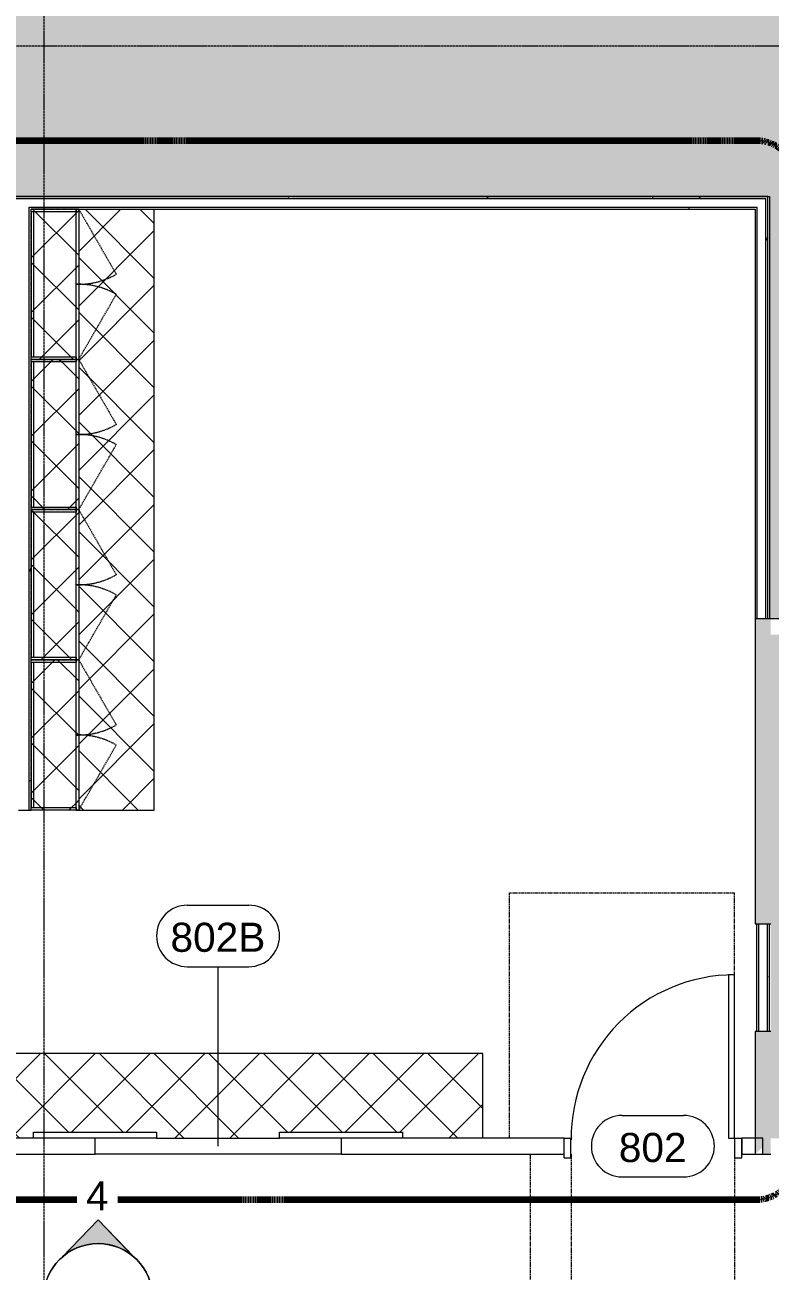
# Model space of a CAD drawing. Header units: inches. Extents: x -203 to 2905, y -968 to 768.
# Drawn here: x 949.1 to 1167.2, y 36.2 to 400.8 of the extents above; entities that cross this region are included whole.
import ezdxf

# ---------------------------------------------------------------- set-up
doc = ezdxf.new("R2010")
doc.units = ezdxf.units.IN
doc.header["$MEASUREMENT"] = 0
for name, pattern in [('Dash Dot 3_16_', [0.3125, 0.1875, -0.0625, 0, -0.0625]), ('Dash_2_', [0.25, 0.125, -0.125]), ('Grid Line 1_2_', [0.875, 0.5, -0.125, 0.125, -0.125]), ('Hidden', [0.28125, 0.1875, -0.09375])]:
    doc.linetypes.add(name, pattern=pattern)
for name, color, linetype, lineweight in [('A-ANNO-SYMB', 150, 'Continuous', 9), ('A-DETL-GENF', 92, 'Continuous', 9), ('A-DETL-THIN', 151, 'Continuous', 9), ('A-DOOR', 31, 'Continuous', 13), ('A-DOOR-FRAM', 31, 'Continuous', 20), ('A-DOOR-IDEN', 31, 'Continuous', 9), ('A-GENM', 13, 'Dash_2_', 9), ('A-WALL', 113, 'Continuous', 13), ('A-WALL-PATT', 111, 'Continuous', 13), ('G-ANNO-SYMB', 111, 'Continuous', 9), ('I-WALL', 2, 'Continuous', 13), ('Q-CASE', 31, 'Continuous', 13), ('Q-CASE-HDLN', 31, 'Dash_2_', 9), ('S-GRID', 1, 'Continuous', 9)]:
    doc.layers.add(name, color=color, linetype=linetype, lineweight=lineweight)
doc.styles.add('Swis721 Lt BT_1', font='swissl.ttf', dxfattribs={"height": 8.514638})
pattern_1 = [(0, (0, 0), (30.72, 7.68), [1.267, -21.773, 1.267, -21.773, -122.88]), (0, (0, 0), (30.72, 7.68), [-46.08, 1.267, -44.813, 1.267, -21.773, -53.76]), (0, (0, 0), (30.72, 7.68), [-115.2, 1.267, -14.093, 1.267, -37.133]), (120, (11.52, 3.84), (-22.011075, 22.7643), [1.267, -21.773, 1.267, -21.773, -122.88]), (120, (11.52, 3.84), (-22.011075, 22.7643), [-46.08, 1.267, -44.813, 1.267, -21.773, -53.76]), (120, (11.52, 3.84), (-22.011075, 22.7643), [-115.2, 1.267, -14.093, 1.267, -37.133]), (240, (15.36, 19.2), (-8.708925, -30.4443), [1.267, -21.773, 1.267, -21.773, -122.88]), (240, (15.36, 19.2), (-8.708925, -30.4443), [-46.08, 1.267, -44.813, 1.267, -21.773, -53.76]), (240, (15.36, 19.2), (-8.708925, -30.4443), [-115.2, 1.267, -14.093, 1.267, -37.133])]
pattern_2 = [(315, (-169.11, 948.621), (8.01223, 8.01223), []), (45, (-169.11, 948.621), (-8.01223, 8.01223), [])]
pattern_3 = [(315, (-300.969, 948.621), (8.01223, 8.01223), []), (45, (-300.969, 948.621), (-8.01223, 8.01223), [])]
pattern_4 = [(315, (-257.016, 948.621), (8.01223, 8.01223), []), (45, (-257.016, 948.621), (-8.01223, 8.01223), [])]
pattern_5 = [(315, (-213.063, 948.621), (8.01223, 8.01223), []), (45, (-213.063, 948.621), (-8.01223, 8.01223), [])]

# ---------------------------------------------------------------- blocks, each defined once
blk = doc.blocks.new('Single Flush - OTJ_SOLIDFLUSH_ALUM 4ft-5278512-LEVEL 8 CONSTRUCTION PLAN')
at = {"layer": 'A-DOOR', "lineweight": 20}
for p, q in [((22.16, 50.12), (22.16, 2.31)), ((23.91, 50.12), (22.16, 50.12)), ((23.91, 2.31), (23.91, 50.12)), ((22.16, 2.31), (23.91, 2.31))]:
    blk.add_line(p, q, dxfattribs=at)
at = {"layer": 'A-DOOR', "lineweight": 9}
blk.add_arc((23.91, 2.31), 47.81, 90, 180.5, dxfattribs=at)
at = {"layer": 'A-DOOR-FRAM'}
for p, q in [((-26, -3.44), (-26, 2.31)), ((-26, 2.31), (-24, 2.31)), ((-24, -3.44), (-24, 2.31)), ((24, -3.44), (24, 2.31)), ((24, 2.31), (26, 2.31)), ((26, -3.44), (26, 2.31)), ((-26, -3.44), (-24, -3.44)), ((24, -3.44), (26, -3.44))]:
    blk.add_line(p, q, dxfattribs=at)
at = {"layer": 'A-GENM'}
for p, q in [((-41.91, 74.13), (23.91, 74.13)), ((-41.91, 2.31), (-41.91, 74.13)), ((23.91, 2.31), (23.91, 74.13)), ((23.87, 2.31), (23.91, 2.31)), ((-35.91, -2.31), (-35.91, -62.13)), ((-23.91, -2.31), (-23.91, -62.13)), ((23.87, -2.31), (23.91, -2.31)), ((23.91, -2.31), (23.91, -62.13)), ((-23.91, -62.13), (-35.91, -62.13)), ((-23.91, -62.13), (23.91, -62.13))]:
    blk.add_line(p, q, dxfattribs=at)
blk = doc.blocks.new('CW Benchtop - 36_d x1_25_ x30_h-5263238-LEVEL 8 CONSTRUCTION PLAN')
at = {"layer": 'Q-CASE', "lineweight": 9}
h = blk.add_hatch(dxfattribs=at)
h.set_pattern_fill('FP_16', color=256, style=0, pattern_type=2)
h.set_pattern_definition([(315, (-171.105, 950.983), (8.01223, 8.01223), []), (45, (-171.105, 950.983), (-8.01223, 8.01223), [])])
h.paths.add_polyline_path([(0, -36), (175.8125, -36), (175.8125, -13.875), (0, -13.875)], flags=0)
for p, q in [((0, -13.875), (0, -36)), ((0, -13.875), (0, -36)), ((0, -36), (175.8125, -36)), ((0, -36), (175.8125, -36))]:
    blk.add_line(p, q, dxfattribs=at)
blk = doc.blocks.new('CW Cupbd Ohead - 23_5_h x 13 7_8_d - 2 Doors - 1 Shelf-5568661-LEVEL 8 CONSTRUCTION PLAN')
at = {"layer": 'Q-CASE', "lineweight": 9}
h = blk.add_hatch(dxfattribs=at)
h.set_pattern_fill('FP_17', color=256, style=0, pattern_type=2)
h.set_pattern_definition(pattern_2)
h.paths.add_polyline_path([(2, -15.45), (2.75, -15.45), (2.75, -2.36), (2, -2.36), (2, -3.11)], flags=0)
h = blk.add_hatch(dxfattribs=at)
h.set_pattern_fill('FP_17', color=256, style=0, pattern_type=2)
h.set_pattern_definition(pattern_2)
h.paths.add_polyline_path([(2.75, -3.11), (45.2, -3.11), (45.2, -2.36), (2.75, -2.36)], flags=0)
h = blk.add_hatch(dxfattribs=at)
h.set_pattern_fill('FP_17', color=256, style=0, pattern_type=2)
h.set_pattern_definition(pattern_2)
h.paths.add_polyline_path([(2.75, -3.11), (2.75, -15.45), (45.2, -15.45), (45.2, -3.11), (23.97, -3.11)], flags=0)
h = blk.add_hatch(dxfattribs=at)
h.set_pattern_fill('FP_17', color=256, style=0, pattern_type=2)
h.set_pattern_definition(pattern_2)
h.paths.add_polyline_path([(45.2, -15.45), (45.95, -15.45), (45.95, -2.36), (45.2, -2.36), (45.2, -3.11)], flags=0)
h = blk.add_hatch(dxfattribs=at)
h.set_pattern_fill('FP_17', color=256, style=0, pattern_type=2)
h.set_pattern_definition(pattern_2)
h.paths.add_polyline_path([(2, -16.24), (23.97, -16.24), (23.97, -15.45), (2, -15.45)], flags=0)
h = blk.add_hatch(dxfattribs=at)
h.set_pattern_fill('FP_17', color=256, style=0, pattern_type=2)
h.set_pattern_definition(pattern_2)
h.paths.add_polyline_path([(23.97, -16.24), (45.95, -16.24), (45.95, -15.45), (23.97, -15.45)], flags=0)
for p, q in [((2, -2.36), (2.75, -2.36)), ((2, -15.45), (2, -2.36)), ((2.75, -2.36), (2.75, -15.45)), ((45.2, -2.36), (2.75, -2.36)), ((2.75, -3.11), (45.2, -3.11)), ((45.2, -2.36), (45.95, -2.36)), ((45.2, -15.45), (45.2, -2.36)), ((45.95, -15.45), (45.95, -2.36)), ((2, -15.45), (23.97, -15.45)), ((2, -15.45), (2, -16.24)), ((2.75, -15.45), (2, -15.45)), ((23.97, -16.24), (2, -16.24)), ((23.97, -16.24), (23.97, -15.45)), ((23.97, -15.45), (45.95, -15.45)), ((23.97, -15.45), (23.97, -16.24)), ((45.95, -16.24), (23.97, -16.24)), ((45.95, -15.45), (45.2, -15.45)), ((45.95, -16.24), (45.95, -15.45))]:
    blk.add_line(p, q, dxfattribs=at)
at = {"layer": 'Q-CASE', "linetype": 'Hidden', "lineweight": 9}
for p, q in [((2, -16.24), (21.03, -27.23)), ((45.95, -16.24), (26.92, -27.23))]:
    blk.add_line(p, q, dxfattribs=at)
for centre, start, end in [((2, -16.24), 330, 0.5), ((45.95, -16.24), 179.5, 210)]:
    blk.add_arc(centre, 21.98, start, end, dxfattribs=at)
at = {"layer": 'Q-CASE-HDLN'}
for p, q in [((2, -16.24), (2, -2.36)), ((2, -2.36), (45.95, -2.36)), ((45.95, -2.36), (45.95, -16.24)), ((45.95, -16.24), (2, -16.24))]:
    blk.add_line(p, q, dxfattribs=at)
blk = doc.blocks.new('CW Benchtop - 35_75_d x1_5_ x36-5718560-LEVEL 8 CONSTRUCTION PLAN')
at = {"layer": 'Q-CASE', "lineweight": 9}
h = blk.add_hatch(dxfattribs=at)
h.set_pattern_fill('FP_18', color=256, style=0, pattern_type=2)
h.set_pattern_definition([(45, (-928.61, -99.855), (-8.01223, 8.01223), []), (135, (-928.61, -99.855), (-8.01223, -8.01223), [])])
h.paths.add_polyline_path([(59.03, -24.75), (95.03, -24.75), (95.03, -23), (131.03, -23), (131.03, -24.75), (154.5, -24.75), (154.5, 0), (0, 0), (0, -24.75), (23.03, -24.75), (23.03, -23), (59.03, -23), (59.03, -24.33)], flags=0)
for p, q in [((154.5, 0), (0, 0)), ((0, 0), (0, -24.75)), ((154.5, 0), (0, 0)), ((0, 0), (0, -24.75)), ((154.5, -24.75), (154.5, 0)), ((154.5, -24.75), (154.5, 0)), ((59.03, -24.75), (95.03, -24.75)), ((59.03, -24.75), (95.03, -24.75))]:
    blk.add_line(p, q, dxfattribs=at)
blk = doc.blocks.new('CW Cupbd Ohead - 23_5_h x 13 7_8_d - 2 Doors - 1 Shelf-V24-LEVEL 8 CONSTRUCTION PLAN')
at = {"layer": 'Q-CASE', "lineweight": 9}
h = blk.add_hatch(dxfattribs=at)
h.set_pattern_fill('FP_19', color=256, style=0, pattern_type=2)
h.set_pattern_definition(pattern_3)
h.paths.add_polyline_path([(2, -15.45), (2.75, -15.45), (2.75, -2.36), (2, -2.36), (2, -3.11)], flags=0)
h = blk.add_hatch(dxfattribs=at)
h.set_pattern_fill('FP_19', color=256, style=0, pattern_type=2)
h.set_pattern_definition(pattern_3)
h.paths.add_polyline_path([(2.75, -3.11), (45.2, -3.11), (45.2, -2.36), (2.75, -2.36)], flags=0)
h = blk.add_hatch(dxfattribs=at)
h.set_pattern_fill('FP_19', color=256, style=0, pattern_type=2)
h.set_pattern_definition(pattern_3)
h.paths.add_polyline_path([(2.75, -15.45), (45.2, -15.45), (45.2, -3.11), (2.75, -3.11)], flags=0)
h = blk.add_hatch(dxfattribs=at)
h.set_pattern_fill('FP_19', color=256, style=0, pattern_type=2)
h.set_pattern_definition(pattern_3)
h.paths.add_polyline_path([(45.2, -15.45), (45.95, -15.45), (45.95, -2.36), (45.2, -2.36), (45.2, -3.11)], flags=0)
h = blk.add_hatch(dxfattribs=at)
h.set_pattern_fill('FP_19', color=256, style=0, pattern_type=2)
h.set_pattern_definition(pattern_3)
h.paths.add_polyline_path([(2, -15.45), (2, -16.24), (23.97, -16.24), (23.97, -15.45)], flags=0)
h = blk.add_hatch(dxfattribs=at)
h.set_pattern_fill('FP_19', color=256, style=0, pattern_type=2)
h.set_pattern_definition(pattern_3)
h.paths.add_polyline_path([(23.97, -16.24), (45.95, -16.24), (45.95, -15.45), (23.97, -15.45)], flags=0)
for p, q in [((2, -2.36), (2.75, -2.36)), ((2, -15.45), (2, -2.36)), ((2.75, -2.36), (2.75, -15.45)), ((45.2, -2.36), (2.75, -2.36)), ((2.75, -3.11), (45.2, -3.11)), ((45.2, -2.36), (45.95, -2.36)), ((45.2, -15.45), (45.2, -2.36)), ((45.95, -15.45), (45.95, -2.36)), ((2, -15.45), (23.97, -15.45)), ((2, -15.45), (2, -16.24)), ((2.75, -15.45), (2, -15.45)), ((23.97, -16.24), (2, -16.24)), ((23.97, -16.24), (23.97, -15.45)), ((23.97, -15.45), (45.95, -15.45)), ((23.97, -15.45), (23.97, -16.24)), ((45.95, -16.24), (23.97, -16.24)), ((45.95, -15.45), (45.2, -15.45)), ((45.95, -16.24), (45.95, -15.45))]:
    blk.add_line(p, q, dxfattribs=at)
at = {"layer": 'Q-CASE', "linetype": 'Hidden', "lineweight": 9}
for p, q in [((2, -16.24), (21.03, -27.23)), ((45.95, -16.24), (26.92, -27.23))]:
    blk.add_line(p, q, dxfattribs=at)
for centre, start, end in [((2, -16.24), 330, 0.5), ((45.95, -16.24), 179.5, 210)]:
    blk.add_arc(centre, 21.98, start, end, dxfattribs=at)
at = {"layer": 'Q-CASE-HDLN'}
for p, q in [((2, -16.24), (2, -2.36)), ((2, -2.36), (45.95, -2.36)), ((45.95, -2.36), (45.95, -16.24)), ((45.95, -16.24), (2, -16.24))]:
    blk.add_line(p, q, dxfattribs=at)
blk = doc.blocks.new('CW Cupbd Ohead - 23_5_h x 13 7_8_d - 2 Doors - 1 Shelf-V25-LEVEL 8 CONSTRUCTION PLAN')
at = {"layer": 'Q-CASE', "lineweight": 9}
h = blk.add_hatch(dxfattribs=at)
h.set_pattern_fill('FP_20', color=256, style=0, pattern_type=2)
h.set_pattern_definition(pattern_4)
h.paths.add_polyline_path([(2, -15.45), (2.75, -15.45), (2.75, -2.36), (2, -2.36), (2, -3.11)], flags=0)
h = blk.add_hatch(dxfattribs=at)
h.set_pattern_fill('FP_20', color=256, style=0, pattern_type=2)
h.set_pattern_definition(pattern_4)
h.paths.add_polyline_path([(2.75, -3.11), (45.2, -3.11), (45.2, -2.36), (2.75, -2.36)], flags=0)
h = blk.add_hatch(dxfattribs=at)
h.set_pattern_fill('FP_20', color=256, style=0, pattern_type=2)
h.set_pattern_definition(pattern_4)
h.paths.add_polyline_path([(2.75, -15.45), (45.2, -15.45), (45.2, -3.11), (2.75, -3.11)], flags=0)
h = blk.add_hatch(dxfattribs=at)
h.set_pattern_fill('FP_20', color=256, style=0, pattern_type=2)
h.set_pattern_definition(pattern_4)
h.paths.add_polyline_path([(45.2, -3.11), (45.2, -15.45), (45.95, -15.45), (45.95, -2.36), (45.2, -2.36)], flags=0)
h = blk.add_hatch(dxfattribs=at)
h.set_pattern_fill('FP_20', color=256, style=0, pattern_type=2)
h.set_pattern_definition(pattern_4)
h.paths.add_polyline_path([(2, -15.45), (2, -16.24), (23.97, -16.24), (23.97, -15.45), (2.75, -15.45)], flags=0)
h = blk.add_hatch(dxfattribs=at)
h.set_pattern_fill('FP_20', color=256, style=0, pattern_type=2)
h.set_pattern_definition(pattern_4)
h.paths.add_polyline_path([(23.97, -16.24), (45.95, -16.24), (45.95, -15.45), (23.97, -15.45)], flags=0)
for p, q in [((2, -2.36), (2.75, -2.36)), ((2, -15.45), (2, -2.36)), ((2.75, -2.36), (2.75, -15.45)), ((45.2, -2.36), (2.75, -2.36)), ((2.75, -3.11), (45.2, -3.11)), ((45.2, -2.36), (45.95, -2.36)), ((45.2, -15.45), (45.2, -2.36)), ((45.95, -15.45), (45.95, -2.36)), ((2, -15.45), (23.97, -15.45)), ((2, -15.45), (2, -16.24)), ((2.75, -15.45), (2, -15.45)), ((23.97, -16.24), (2, -16.24)), ((23.97, -16.24), (23.97, -15.45)), ((23.97, -15.45), (45.95, -15.45)), ((23.97, -15.45), (23.97, -16.24)), ((45.95, -16.24), (23.97, -16.24)), ((45.95, -15.45), (45.2, -15.45)), ((45.95, -16.24), (45.95, -15.45))]:
    blk.add_line(p, q, dxfattribs=at)
at = {"layer": 'Q-CASE', "linetype": 'Hidden', "lineweight": 9}
for p, q in [((2, -16.24), (21.03, -27.23)), ((45.95, -16.24), (26.92, -27.23))]:
    blk.add_line(p, q, dxfattribs=at)
for centre, start, end in [((2, -16.24), 330, 0.5), ((45.95, -16.24), 179.5, 210)]:
    blk.add_arc(centre, 21.98, start, end, dxfattribs=at)
at = {"layer": 'Q-CASE-HDLN'}
for p, q in [((2, -16.24), (2, -2.36)), ((2, -2.36), (45.95, -2.36)), ((45.95, -2.36), (45.95, -16.24)), ((45.95, -16.24), (2, -16.24))]:
    blk.add_line(p, q, dxfattribs=at)
blk = doc.blocks.new('CW Cupbd Ohead - 23_5_h x 13 7_8_d - 2 Doors - 1 Shelf-V26-LEVEL 8 CONSTRUCTION PLAN')
at = {"layer": 'Q-CASE', "lineweight": 9}
h = blk.add_hatch(dxfattribs=at)
h.set_pattern_fill('FP_21', color=256, style=0, pattern_type=2)
h.set_pattern_definition(pattern_5)
h.paths.add_polyline_path([(2, -15.45), (2.75, -15.45), (2.75, -2.36), (2, -2.36), (2, -3.11)], flags=0)
h = blk.add_hatch(dxfattribs=at)
h.set_pattern_fill('FP_21', color=256, style=0, pattern_type=2)
h.set_pattern_definition(pattern_5)
h.paths.add_polyline_path([(2.75, -3.11), (45.2, -3.11), (45.2, -2.36), (2.75, -2.36)], flags=0)
h = blk.add_hatch(dxfattribs=at)
h.set_pattern_fill('FP_21', color=256, style=0, pattern_type=2)
h.set_pattern_definition(pattern_5)
h.paths.add_polyline_path([(2.75, -15.45), (45.2, -15.45), (45.2, -3.11), (2.75, -3.11)], flags=0)
h = blk.add_hatch(dxfattribs=at)
h.set_pattern_fill('FP_21', color=256, style=0, pattern_type=2)
h.set_pattern_definition(pattern_5)
h.paths.add_polyline_path([(45.2, -3.11), (45.2, -15.45), (45.95, -15.45), (45.95, -2.36), (45.2, -2.36)], flags=0)
h = blk.add_hatch(dxfattribs=at)
h.set_pattern_fill('FP_21', color=256, style=0, pattern_type=2)
h.set_pattern_definition(pattern_5)
h.paths.add_polyline_path([(2, -15.45), (2, -16.24), (23.97, -16.24), (23.97, -15.45), (2.75, -15.45)], flags=0)
h = blk.add_hatch(dxfattribs=at)
h.set_pattern_fill('FP_21', color=256, style=0, pattern_type=2)
h.set_pattern_definition(pattern_5)
h.paths.add_polyline_path([(23.97, -16.24), (45.95, -16.24), (45.95, -15.45), (23.97, -15.45)], flags=0)
for p, q in [((2, -2.36), (2.75, -2.36)), ((2, -15.45), (2, -2.36)), ((2.75, -2.36), (2.75, -15.45)), ((45.2, -2.36), (2.75, -2.36)), ((2.75, -3.11), (45.2, -3.11)), ((45.2, -2.36), (45.95, -2.36)), ((45.2, -15.45), (45.2, -2.36)), ((45.95, -15.45), (45.95, -2.36)), ((2, -15.45), (23.97, -15.45)), ((2, -15.45), (2, -16.24)), ((2.75, -15.45), (2, -15.45)), ((23.97, -16.24), (2, -16.24)), ((23.97, -16.24), (23.97, -15.45)), ((23.97, -15.45), (45.95, -15.45)), ((23.97, -15.45), (23.97, -16.24)), ((45.95, -16.24), (23.97, -16.24)), ((45.95, -15.45), (45.2, -15.45)), ((45.95, -16.24), (45.95, -15.45))]:
    blk.add_line(p, q, dxfattribs=at)
at = {"layer": 'Q-CASE', "linetype": 'Hidden', "lineweight": 9}
for p, q in [((2, -16.24), (21.03, -27.23)), ((45.95, -16.24), (26.92, -27.23))]:
    blk.add_line(p, q, dxfattribs=at)
for centre, start, end in [((2, -16.24), 330, 0.5), ((45.95, -16.24), 179.5, 210)]:
    blk.add_arc(centre, 21.98, start, end, dxfattribs=at)
at = {"layer": 'Q-CASE-HDLN'}
for p, q in [((2, -16.24), (2, -2.36)), ((2, -2.36), (45.95, -2.36)), ((45.95, -2.36), (45.95, -16.24)), ((45.95, -16.24), (2, -16.24))]:
    blk.add_line(p, q, dxfattribs=at)
blk = doc.blocks.new('Sliding_Barn_Style_Double_Door_14548 - _2_2_-0_ x 6_-8_-5700499-LEVEL 8 CONSTRUCTION PLAN')
at = {"layer": 'A-DOOR'}
for p, q in [((-54, -2.3125), (-18, -2.3125)), ((-54, -4.0625), (-54, -2.3125)), ((-18, -2.3125), (-18, -4.0625)), ((18, -2.3125), (54, -2.3125)), ((18, -4.0625), (18, -2.3125)), ((54, -2.3125), (54, -4.0625)), ((-18, -4.0625), (-54, -4.0625)), ((54, -4.0625), (18, -4.0625))]:
    blk.add_line(p, q, dxfattribs=at)
blk = doc.blocks.new('Door Tag - Door Tag-41184-LEVEL 8 CONSTRUCTION PLAN')
at = {"layer": 'A-DOOR-IDEN'}
for p, q in [((-0.09375, 0.09375), (0.09375, 0.09375)), ((-0.09375, -0.09375), (0.09375, -0.09375))]:
    blk.add_line(p, q, dxfattribs=at)
for centre, start, end in [((-0.09375, 0), 90, 270), ((0.09375, 0), 270, 90)]:
    blk.add_arc(centre, 0.09375, start, end, dxfattribs=at)
blk = doc.blocks.new('Elevation - Filled Arrow 2-347888-LEVEL 8 CONSTRUCTION PLAN')
at = {"layer": 'G-ANNO-SYMB'}
blk.add_circle((0, 0), 0.1664, dxfattribs=at)
blk = doc.blocks.new('Elevation - Filled Arrow-151867-LEVEL 8 CONSTRUCTION PLAN')
at = {"layer": 'G-ANNO-SYMB'}
h = blk.add_hatch(color=256, dxfattribs=at)
edge = h.paths.add_edge_path(flags=0)
edge.add_line((0, 0.2393), (0.1103, 0.1247))
edge.add_arc((-0.0002, -0.0002), 0.1667, 48.498, 130.5571)
edge.add_line((-0.1085, 0.1265), (0, 0.2393))
for p, q in [((0, 0.2393), (-0.1085, 0.1265)), ((-0.1084, 0.1266), (0, 0.2393)), ((0, 0.2393), (-0.1084, 0.1266)), ((0, 0.2393), (0.11, 0.1249)), ((0.1103, 0.1247), (0, 0.2393))]:
    blk.add_line(p, q, dxfattribs=at)
blk.add_arc((-0.0002, -0.0002), 0.1667, 48.498, 130.5571, dxfattribs=at)
blk.add_ellipse((-0.0002, -0.0001), major_axis=(-0.1667, 0), ratio=0.999376, start_param=3.141593, end_param=6.283185, dxfattribs=at)

msp = doc.modelspace()

# ---------------------------------------------------------------- hatches: boundary and pattern name
at = {"layer": 'A-DETL-GENF'}
h = msp.add_hatch(color=9, dxfattribs=at)
h.paths.add_polyline_path([(131.76, -847.99), (290.74, -780.5), (227.71, -632.01), (203.3, -642.37), (194.97, -622.75), (199.23, -620.94), (205.75, -636.3), (297.88, -597.2), (299.68, -601.45), (231.97, -630.2), (295, -778.69), (401.08, -733.65), (338.06, -585.16), (336.5, -585.82), (334.7, -581.57), (419.28, -545.66), (421.09, -549.92), (342.31, -583.36), (405.34, -731.84), (515.31, -685.15), (511.69, -685.15), (511.69, -619.4), (491.89, -619.4), (491.89, -612.4), (492.01, -612.4), (492.01, -532.94), (471.73, -532.94), (471.73, -528.42), (457.91, -534.29), (456.1, -530.03), (470.83, -523.78), (471.73, -525.91), (471.73, -508.94), (495.73, -508.94), (495.73, -510.53), (555.67, -510.53), (555.67, -394.75), (560.67, -394.75), (560.67, -437.31), (560.17, -437.31), (560.17, -441.94), (560.67, -441.94), (560.67, -498.09), (620.88, -498.09), (620.88, -477.65), (625.88, -477.65), (625.88, -500.46), (758.51, -500.46), (758.46, -433.94), (754.23, -433.94), (754.23, -433.44), (758.51, -433.44), (758.51, -376.94), (697.48, -376.94), (697.48, -433.44), (721.73, -433.44), (721.73, -433.94), (693.48, -433.94), (693.48, -433.44), (696.98, -433.43), (696.98, -376.94), (661.48, -376.94), (661.48, -433.44), (660.98, -433.44), (660.98, -376.94), (625.46, -376.94), (625.46, -433.44), (624.19, -433.44), (624.19, -433.94), (625.46, -433.94), (625.46, -441.94), (600.17, -441.94), (600.17, -437.31), (620.83, -437.31), (620.83, -304.37), (601.17, -304.37), (601.17, -299.75), (634.61, -299.75), (634.61, -357.01), (665.48, -357.01), (665.48, -344.95), (665.98, -344.95), (665.98, -357.01), (696.98, -357.01), (696.98, -299.95), (699.23, -299.95), (699.23, -300.45), (697.48, -300.45), (697.48, -357.01), (733.48, -357.01), (733.48, -300.45), (731.73, -300.45), (731.73, -299.95), (757.71, -299.95), (757.71, -300.45), (733.98, -300.45), (733.98, -357.01), (793.96, -357.01), (793.96, -300.45), (790.21, -300.45), (790.21, -299.95), (793.96, -299.95), (793.96, -230.99), (634.98, -230.99), (634.98, -254.99), (560.67, -254.98), (560.67, -299.75), (561.17, -299.75), (561.17, -304.37), (560.67, -304.37), (560.67, -346.75), (555.67, -346.75), (555.67, -249.98), (564.59, -249.98), (564.59, -200.84), (575.84, -200.84), (575.84, -243.74), (630.36, -243.74), (630.36, -224.99), (674.86, -224.99), (674.86, -160.84), (555.74, -160.84), (555.74, 72.48), (430.42, 72.48), (430.42, 109.37), (435.05, 109.37), (435.05, 77.11), (557.42, 77.11), (557.42, 182.43), (528.42, 182.43), (528.42, 187.24), (533.05, 187.24), (533.05, 187.06), (557.42, 187.06), (557.42, 226.43), (533.05, 226.43), (533.05, 226.24), (528.42, 226.24), (528.42, 226.43), (396.05, 226.43), (396.05, 151.06), (436.94, 151.06), (436.94, 146.43), (354.94, 146.43), (354.94, 151.06), (378.94, 151.06), (378.94, 226.43), (229.67, 226.43), (229.67, 187.33), (265.36, 187.33), (265.36, 182.71), (229.67, 182.71), (229.67, 77.11), (354.94, 77.11), (354.94, 109.37), (359.57, 109.37), (359.57, 72.48), (108.25, 72.48), (108.25, 129.02), (112.87, 129.02), (112.87, 77.11), (225.04, 77.11), (225.04, 176.71), (112.87, 176.71), (112.87, 169.02), (108.25, 169.02), (108.25, 181.33), (225.04, 181.33), (225.04, 348.74), (107.25, 348.74), (107.25, 353.37), (229.67, 353.37), (229.67, 231.06), (557.42, 231.06), (557.42, 353.37), (589.73, 353.37), (589.73, 348.74), (562.05, 348.74), (562.05, 231.06), (589.73, 231.06), (589.73, 226.43), (562.05, 226.43), (562.05, 77.11), (590.73, 77.11), (590.73, 72.48), (766.8, 72.48), (766.8, 103.43), (726.05, 103.43), (726.05, 294.15), (766.8, 294.15), (766.8, 350.67), (1166.99, 350.67), (1166.99, 227.06), (1492.42, 227.06), (1492.42, 347.74), (1553.42, 347.74), (1553.42, 351.59), (1718.67, 351.59), (1718.67, 360.59), (1723.3, 360.59), (1723.3, 351.59), (1910.23, 351.59), (1910.23, 580.43), (-120.35, 580.43), (-120.35, 406.96), (48.71, 406.96), (48.71, 428.91), (66.73, 428.91), (66.73, 424.29), (53.33, 424.29), (53.33, 330.65), (48.71, 330.65), (48.71, 402.34), (-120.35, 402.34), (-120.35, 286.96), (48.71, 286.96), (48.71, 290.65), (53.33, 290.65), (53.33, 280.65), (48.71, 280.65), (48.71, 282.34), (-120.35, 282.34), (-120.35, 166.96), (48.71, 166.96), (48.71, 240.65), (53.33, 240.65), (53.33, 160.65), (48.71, 160.65), (48.71, 162.34), (-120.35, 162.34), (-120.35, 0.55), (-80.76, 0.55), (-80.76, -14.04), (48.71, -14.04), (48.71, 120.65), (53.33, 120.65), (53.33, -25.35), (48.71, -25.35), (48.71, -18.66), (-80.76, -18.66), (-80.76, -30.95), (-120.35, -30.95), (-120.35, -193.04), (48.71, -193.04), (48.71, -65.35), (53.33, -65.35), (53.33, -220.93), (67.88, -255.19), (63.62, -257), (48.71, -221.87), (48.71, -197.66), (-120.35, -197.66), (-120.35, -254.17), (-74.95, -361.1), (79.91, -295.37), (79.25, -293.82), (83.5, -292.01), (138.94, -422.62), (134.69, -424.43), (81.71, -299.63), (-73.15, -365.36), (42.29, -637.25), (197.13, -571.52), (169.07, -505.43), (173.33, -503.62), (203.19, -573.97), (182.94, -582.57), (183.6, -584.12), (179.34, -585.93), (178.68, -584.37), (44.1, -641.5), (118.32, -816.32)], flags=0)
h.paths.add_polyline_path([(225.76, -805.76), (216.38, -783.67), (238.47, -774.29), (247.85, -796.38), (227.71, -804.93)], flags=0)
h.paths.add_polyline_path([(446.67, -711.97), (437.29, -689.88), (459.38, -680.5), (468.76, -702.59), (455.33, -708.29)], flags=0)
h.paths.add_polyline_path([(516.31, -684.73), (893.34, -524.65), (963.74, -524.65), (963.74, -523.31), (943.94, -523.31), (943.94, -499.31), (963.74, -499.31), (963.74, -496.94), (968.74, -496.94), (968.74, -456.94), (963.74, -456.94), (963.74, -457.44), (946.48, -457.44), (946.48, -308.86), (799.96, -308.86), (799.96, -363.01), (764.51, -363.01), (764.51, -516.53), (744.73, -516.53), (744.73, -518.83), (942.73, -518.83), (942.73, -523.83), (744.73, -523.83), (744.73, -532.94), (725.26, -532.94), (725.26, -561.42), (744.73, -561.42), (744.73, -585.42), (725.26, -585.42), (725.26, -591.53), (659.62, -619.4), (590.81, -619.4), (590.81, -647.06), (516.73, -647.06), (516.73, -643.56), (587.31, -643.56), (587.31, -619.4), (516.31, -619.4), (516.31, -647.06)], flags=0)
h.paths.add_polyline_path([(658.19, -612.4), (718.26, -586.9), (718.26, -516.53), (499.01, -516.53), (499.01, -612.4), (641.71, -612.4)], flags=0)
h.paths.add_polyline_path([(266.06, -553.39), (246.27, -506.73), (353.03, -461.4), (225.02, -159.89), (118.32, -205.4), (108.68, -182.71), (108.68, -35.66), (108.25, -35.66), (108.25, 5.05), (112.87, 5.05), (112.87, -31.04), (203.26, -31.04), (203.26, 5.05), (260.18, 5.05), (261.13, 4.11), (257.73, 4.11), (257.73, 0.96), (258.26, 0.43), (250.87, 0.43), (250.87, -35.66), (237.05, -35.66), (237.05, -149.24), (363.42, -149.24), (363.42, -0.52), (297.73, -0.52), (297.73, 4.11), (495.73, 4.11), (495.73, -81.52), (491.11, -81.52), (491.11, -0.52), (368.05, -0.52), (368.05, -149.24), (491.11, -149.24), (491.11, -121.52), (495.73, -121.52), (495.73, -271.65), (491.11, -271.65), (491.11, -229.94), (467.11, -229.94), (467.11, -196.21), (491.11, -196.21), (491.11, -153.87), (237.05, -153.87), (237.05, -179.26), (294.82, -315.34), (491.11, -315.34), (491.11, -311.65), (495.73, -311.65), (495.73, -455.18), (418.47, -487.97), (416.67, -483.71), (491.11, -452.12), (491.11, -319.96), (296.78, -319.96), (374, -501.83), (379.85, -499.34), (381.65, -503.6), (372.58, -507.45), (361.98, -482.48), (304.78, -506.77), (315.23, -531.4), (266.31, -553.28)], flags=0)
h.paths.add_polyline_path([(266.31, -548.22), (309.2, -529.03), (293.38, -491.75), (250.13, -510.11), (250.18, -510.21), (271.83, -501.02), (281.21, -523.11), (259.56, -532.3), (266.06, -547.64)], flags=0)
h.paths.add_polyline_path([(3.31, -538.98), (3.31, -538.98), (-6.07, -516.89), (16.02, -507.51), (25.4, -529.6), (5.12, -538.21)], flags=0)
h.paths.add_polyline_path([(27.39, -520.28), (25.5, -516.06), (150.98, -462.8), (150.32, -461.25), (154.57, -459.44), (157.7, -466.8), (153.44, -468.61), (152.78, -467.06), (30.58, -518.93)], flags=0)
h.paths.add_polyline_path([(744.73, -510.53), (758.51, -510.53), (758.51, -505.09), (560.67, -505.09), (560.67, -510.53), (720.73, -510.53), (720.73, -508.94), (744.73, -508.94)], flags=0)
h.paths.add_polyline_path([(302.97, -502.51), (360.17, -478.23), (354.84, -465.66), (297.64, -489.95), (302.68, -501.83)], flags=0)
h.paths.add_polyline_path([(951.48, -452.44), (963.74, -452.44), (963.74, -308.86), (951.48, -308.86), (951.48, -365.18)], flags=0)
h.paths.add_polyline_path([(660.98, -433.94), (656.69, -433.94), (656.69, -433.44), (660.98, -433.44)], flags=0)
h.paths.add_polyline_path([(661.48, -370.94), (758.51, -370.94), (758.51, -363.01), (625.46, -363.01), (625.46, -370.94), (660.98, -370.94)], flags=0)
h.paths.add_polyline_path([(626.43, -357.01), (631.11, -357.01), (631.11, -304.37), (625.46, -304.37), (625.46, -357.01)], flags=0)
h.paths.add_polyline_path([(967.22, -347.36), (968.74, -347.36), (968.74, -342.74), (967.22, -342.74)], flags=0)
h.paths.add_polyline_path([(799.96, -303.86), (963.74, -303.86), (963.74, -267.34), (968.74, -267.34), (968.7, -227.34), (965.73, -227.33), (965.73, -224.72), (769.74, -224.72), (769.74, -224.99), (799.96, -224.99), (799.96, -300.45)], flags=0)
h.paths.add_polyline_path([(700.76, -224.99), (766.24, -224.99), (766.24, -205.94), (679.48, -205.94), (679.48, -224.99)], flags=0)
h.paths.add_polyline_path([(965.73, -222.33), (968.13, -222.33), (968.13, -204.94), (965.44, -204.94), (965.44, -199.94), (988.73, -199.94), (988.73, -161.74), (993.73, -161.74), (993.73, -121.74), (988.73, -121.74), (988.73, -121.34), (980.11, -121.34), (980.11, -122.59), (769.74, -122.59), (769.74, -217.72), (965.73, -217.72)], flags=0)
h.paths.add_polyline_path([(488.71, -201.31), (491.11, -201.31), (491.11, -200.83), (471.73, -200.83), (471.73, -201.31), (484.32, -201.31)], flags=0)
h.paths.add_polyline_path([(679.48, -201.31), (766.24, -201.31), (766.24, -119.34), (679.48, -119.34), (679.48, -191.89)], flags=0)
h.paths.add_polyline_path([(232.42, -168.37), (232.42, -156.73), (228.24, -158.51), (228.99, -160.28)], flags=0)
h.paths.add_polyline_path([(650.53, -146.84), (668.23, -146.84), (668.23, -111.34), (771.73, -111.34), (771.73, -24.34), (569.74, -24.34), (569.74, -146.84), (584.66, -146.84)], flags=0)
h.paths.add_polyline_path([(969.64, -111.34), (979.73, -111.34), (979.73, -24.34), (776.36, -24.34), (776.36, -111.34), (968.74, -111.34)], flags=0)
h.paths.add_polyline_path([(207.88, -31.04), (232.42, -31.04), (232.38, -29.34), (220.73, -29.34), (220.73, -1.34), (246.25, -1.34), (246.25, 0.43), (207.88, 0.43), (207.88, -29.34)], flags=0)
h.paths.add_polyline_path([(237.05, -31.04), (246.25, -31.04), (246.25, -29.34), (237.05, -29.34)], flags=0)
h.paths.add_polyline_path([(-117.75, -27.45), (-84.26, -27.45), (-84.26, -27.34), (-117.75, -27.34), (-117.75, -2.95), (-120.35, -2.95), (-120.35, -27.45)], flags=0)
h.paths.add_polyline_path([(928.61, -16.34), (950.73, -16.34), (950.73, 0.66), (908.73, 0.66), (908.73, -16.34)], flags=0)
h.paths.add_polyline_path([(638.73, -16.34), (638.73, 0.66), (596.73, 0.66), (596.73, -16.34)], flags=0)
h.paths.add_polyline_path([(742.73, -16.34), (742.73, 0.66), (700.73, 0.66), (700.73, -16.34), (739.48, -16.34)], flags=0)
h.paths.add_polyline_path([(804.73, -16.34), (846.73, -16.34), (846.73, 0.66), (804.73, 0.66), (804.73, -13.82)], flags=0)
h.paths.add_polyline_path([(1413.05, 74.23), (1473.05, 74.23), (1473.05, 222.43), (1334.05, 222.4), (1334.05, 99.48), (1413.05, 99.48), (1413.05, 75.11)], flags=0)
h.paths.add_polyline_path([(1167.42, 75.11), (1227.42, 75.11), (1227.42, 99.48), (1329.42, 99.48), (1329.42, 222.43), (1167.42, 222.43), (1167.42, 77.87)], flags=0)
h.paths.add_polyline_path([(662.07, 103.43), (648.8, 103.43), (648.8, 294.15), (667.05, 294.15), (667.05, 103.43), (662.42, 103.43)], flags=0)
h.paths.add_polyline_path([(766.04, 108.06), (766.8, 108.06), (766.8, 289.52), (730.67, 289.52), (730.67, 108.06), (739.48, 108.06)], flags=0)
h.paths.add_polyline_path([(662.42, 108.06), (662.42, 289.52), (653.42, 289.52), (653.42, 108.06), (662.07, 108.06)], flags=0)
h.paths.add_polyline_path([(383.57, 151.06), (391.42, 151.06), (391.42, 226.43), (383.57, 226.43), (383.57, 201.83)], flags=0)
h.paths.add_polyline_path([(1723.3, 400.59), (1718.67, 400.59), (1718.67, 419.29), (1716.73, 419.29), (1716.73, 423.91), (1718.67, 423.91), (1718.67, 580.15), (1723.3, 580.15), (1723.3, 419.29)], flags=0)
h.paths.add_polyline_path([(1612.42, 409.29), (1609.73, 409.29), (1609.73, 413.91), (1612.42, 413.91), (1612.42, 580.15), (1617.05, 580.15), (1617.05, 413.91), (1663.42, 413.91), (1663.42, 423.91), (1676.73, 423.91), (1676.73, 419.29), (1668.05, 419.29), (1668.05, 409.29), (1617.05, 409.29)], flags=0)
h.paths.add_polyline_path([(1513.57, 409.29), (1422.73, 409.29), (1422.73, 413.91), (1492.42, 413.91), (1492.42, 580.15), (1497.05, 580.15), (1497.05, 413.91), (1569.73, 413.91), (1569.73, 409.29), (1553.42, 409.29)], flags=0)
h.paths.add_polyline_path([(1372.42, 409.29), (1301.73, 409.29), (1301.73, 413.91), (1372.42, 413.91), (1372.42, 580.15), (1377.05, 580.15), (1377.05, 413.91), (1382.73, 413.91), (1382.73, 409.29), (1377.05, 409.29)], flags=0)
h.paths.add_polyline_path([(1257.05, 409.29), (1249.73, 409.29), (1249.73, 413.91), (1252.42, 413.91), (1252.42, 548.65), (1257.05, 548.65), (1257.05, 413.91), (1261.73, 413.91), (1261.73, 409.29)], flags=0)
h.paths.add_polyline_path([(1058.52, 409.29), (1006.11, 409.29), (1006.11, 413.91), (1132.42, 413.91), (1132.42, 580.15), (1137.05, 580.15), (1137.05, 413.91), (1209.73, 413.91), (1209.73, 409.29), (1132.42, 409.29)], flags=0)
h.paths.add_polyline_path([(894.3, 409.29), (826.11, 409.29), (826.11, 413.91), (830.8, 413.91), (830.8, 580.15), (835.42, 580.15), (835.42, 413.91), (909.11, 413.91), (909.11, 409.29)], flags=0)
h.paths.add_polyline_path([(966.11, 409.29), (949.11, 409.29), (949.11, 413.91), (956.8, 413.91), (956.8, 548.65), (961.42, 548.65), (961.42, 413.91), (966.11, 413.91), (966.11, 410.15)], flags=0)
h.paths.add_polyline_path([(562.05, 409.29), (521.73, 409.29), (521.73, 413.91), (652.42, 413.91), (652.42, 580.15), (657.05, 580.15), (657.05, 413.91), (786.11, 413.91), (786.11, 409.29), (562.42, 409.29)], flags=0)
h.paths.add_polyline_path([(481.73, 409.29), (465.73, 409.29), (465.73, 413.91), (472.42, 413.91), (472.42, 580.15), (477.05, 580.15), (477.05, 413.91), (481.73, 413.91)], flags=0)
h.paths.add_polyline_path([(352.42, 409.29), (279.73, 409.29), (279.73, 413.91), (352.42, 413.91), (352.42, 580.15), (357.05, 580.15), (357.05, 413.91), (425.73, 413.91), (425.73, 409.29), (357.05, 409.29)], flags=0)
h.paths.add_polyline_path([(237.05, 409.29), (225.73, 409.29), (225.73, 413.91), (232.42, 413.91), (232.42, 550.9), (237.05, 550.9), (237.05, 413.91), (239.73, 413.91), (239.73, 409.29)], flags=0)
h.paths.add_polyline_path([(185.73, 409.29), (112.42, 409.29), (112.42, 424.29), (106.73, 424.29), (106.73, 428.91), (112.42, 428.91), (112.42, 580.15), (117.05, 580.15), (117.05, 413.91), (185.73, 413.91)], flags=0)
h.paths.add_polyline_path([(222.73, 491.58), (222.73, 577.15), (246.73, 577.15), (246.73, 553.15), (222.73, 553.15)], flags=0)
h.paths.add_polyline_path([(1557.17, 553.15), (1542.73, 553.15), (1542.73, 577.15), (1566.73, 577.15), (1566.73, 553.15)], flags=0)
h.paths.add_polyline_path([(1242.73, 553.15), (1242.73, 577.15), (1266.73, 577.15), (1266.73, 553.15), (1249.73, 553.15)], flags=0)
h.paths.add_polyline_path([(942.73, 553.15), (942.73, 577.15), (966.73, 577.15), (966.73, 553.15), (956.8, 553.15)], flags=0)
h.paths.add_polyline_path([(596.73, 553.15), (596.73, 577.15), (620.73, 577.15), (620.73, 553.15)], flags=0)
h.paths.add_polyline_path([(-39.27, 553.15), (-39.27, 577.15), (-15.27, 577.15), (-15.27, 553.15)], flags=0)
at = {"layer": 'A-WALL-PATT', "lineweight": 9}
h = msp.add_hatch(dxfattribs=at)
h.set_pattern_fill('FP_1', color=256, style=0, pattern_type=2)
h.set_pattern_definition(pattern_1)
h.paths.add_polyline_path([(1163.42, 350.04), (1165.92, 350.04), (1165.92, 350.67), (831.42, 350.67), (831.42, 350.04), (1162.8, 350.04)], flags=0)
h = msp.add_hatch(dxfattribs=at)
h.set_pattern_fill('FP_1', color=256, style=0, pattern_type=2)
h.set_pattern_definition(pattern_1)
h.paths.add_polyline_path([(1165.92, 227.06), (1166.55, 227.08), (1166.55, 350.67), (1165.92, 350.67), (1165.92, 227.1)], flags=0)
h = msp.add_hatch(dxfattribs=at)
h.set_pattern_fill('FP_1', color=256, style=0, pattern_type=2)
h.set_pattern_definition(pattern_1)
h.paths.add_polyline_path([(947.23, 346.92), (947.86, 346.92), (947.86, 347.54), (831.42, 347.54), (831.42, 346.92), (946.48, 346.92)], flags=0)
h.paths.add_polyline_path([(950.36, 346.92), (1162.8, 346.92), (1162.8, 347.54), (950.36, 347.54), (950.36, 347.49)], flags=0)
h = msp.add_hatch(dxfattribs=at)
h.set_pattern_fill('FP_1', color=256, style=0, pattern_type=2)
h.set_pattern_definition(pattern_1)
h.paths.add_polyline_path([(950.98, 171.11), (950.98, 346.92), (950.36, 346.92), (950.36, 171.11)], flags=0)
for points in [[(1166.99, 137.87), (1167.42, 137.87), (1167.42, 227.06), (1162.8, 227.06), (1162.8, 137.87), (1166.36, 137.87)], [(1162.8, 70.48), (1165.11, 72.57), (1165.11, 70.48), (1167.42, 70.48), (1167.42, 106.37), (1162.8, 106.37), (1162.8, 77.87)]]:
    msp.add_hatch(color=7, dxfattribs=at).paths.add_polyline_path(points, flags=0)
h = msp.add_hatch(dxfattribs=at)
h.set_pattern_fill('FP_1', color=256, style=0, pattern_type=2)
h.set_pattern_definition(pattern_1)
h.paths.add_polyline_path([(1166.99, 106.37), (1166.99, 137.87), (1166.36, 137.87), (1166.36, 106.37)], flags=0)

# ---------------------------------------------------------------- linework, layer by layer
at = {"layer": 'A-ANNO-SYMB', "linetype": 'Dash Dot 3_16_', "lineweight": 90}
for p, q in [((1163.07, 366.96), (763.54, 366.96)), ((763.54, 57.16), (1163.07, 57.16))]:
    msp.add_line(p, q, dxfattribs=at)
for centre, start, end in [((1163.07, 354.96), 0, 90), ((1163.07, 69.16), 270, 0)]:
    msp.add_arc(centre, 12, start, end, dxfattribs=at)
at = {"layer": 'A-DETL-THIN'}
for p, q in [((831.42, 350.67), (1166.99, 350.67)), ((1166.99, 350.67), (1166.99, 227.06))]:
    msp.add_line(p, q, dxfattribs=at)
at = {"layer": 'A-DOOR-IDEN'}
msp.add_line((1005.64, 72.79), (1005.64, 125.29), dxfattribs=at)
at = {"layer": 'A-WALL'}
for p, q in [((831.42, 350.04), (1165.92, 350.04)), ((1165.92, 227.06), (1165.92, 350.04)), ((950.36, 347.54), (1163.42, 347.54)), ((950.36, 171.11), (950.36, 347.54)), ((1163.42, 227.06), (1163.42, 347.54)), ((1163.86, 137.87), (1163.86, 106.37)), ((1166.36, 137.87), (1166.36, 106.37)), ((951.64, 75.11), (771.42, 75.11)), ((969.64, 70.48), (969.64, 75.11)), ((1041.64, 75.11), (1041.64, 70.48)), ((1106.89, 75.11), (1059.64, 75.11)), ((1106.89, 70.48), (1106.89, 75.11)), ((1165.11, 75.11), (1158.89, 75.11)), ((1158.89, 75.11), (1158.89, 70.48)), ((1165.11, 70.48), (1165.11, 75.11)), ((771.42, 70.48), (969.64, 70.48)), ((1041.64, 70.48), (1106.89, 70.48)), ((1158.89, 70.48), (1162.8, 70.48))]:
    msp.add_line(p, q, dxfattribs=at)
at = {"layer": 'A-WALL', "color": 8, "lineweight": 20}
for p, q in [((1162.8, 227.06), (1162.8, 137.87)), ((1492.42, 227.06), (1166.55, 227.06)), ((1162.8, 137.87), (1163.24, 137.87)), ((1166.99, 137.87), (1167.42, 137.87)), ((1163.24, 106.37), (1162.8, 106.37)), ((1162.8, 106.37), (1162.8, 70.48)), ((1167.42, 106.37), (1166.99, 106.37)), ((1162.8, 70.48), (1167.42, 70.48))]:
    msp.add_line(p, q, dxfattribs=at)
at = {"layer": 'A-WALL', "color": 135}
for p, q in [((1166.55, 227.06), (1162.8, 227.06)), ((1163.24, 137.87), (1166.99, 137.87)), ((1166.99, 106.37), (1163.24, 106.37))]:
    msp.add_line(p, q, dxfattribs=at)
at = {"layer": 'A-WALL', "lineweight": 9}
for p, q in [((987.64, 75.11), (1023.64, 75.11)), ((1041.64, 70.48), (969.64, 70.48))]:
    msp.add_line(p, q, dxfattribs=at)
at = {"layer": 'I-WALL'}
for p, q in [((1166.55, 350.67), (831.42, 350.67)), ((1166.55, 227.06), (1166.55, 350.67)), ((964.86, 346.92), (1162.8, 346.92)), ((1162.8, 346.92), (1162.8, 227.06)), ((947.23, 171.11), (950.98, 171.11)), ((1163.24, 137.87), (1163.24, 106.37)), ((1166.99, 106.37), (1166.99, 137.87))]:
    msp.add_line(p, q, dxfattribs=at)
at = {"layer": 'S-GRID', "linetype": 'Grid Line 1_2_'}
for p, q in [((954.73, -968.26), (954.73, 744.46)), ((-203.03, 394.69), (2046, 394.69))]:
    msp.add_line(p, q, dxfattribs=at)

# ---------------------------------------------------------------- block references
at = {"layer": 'A-DOOR'}
msp.add_blockref('Single Flush - OTJ_SOLIDFLUSH_ALUM 4ft-5278512-LEVEL 8 CONSTRUCTION PLAN', (1132.89, 72.79), dxfattribs=at)
at = {"layer": 'A-DOOR', "rotation": 180}
msp.add_blockref('Sliding_Barn_Style_Double_Door_14548 - _2_2_-0_ x 6_-8_-5700499-LEVEL 8 CONSTRUCTION PLAN', (1005.64, 72.79), dxfattribs=at)
at = {"layer": 'A-DOOR-IDEN', "xscale": 95.99999999999994, "yscale": 95.99999999999994, "zscale": 95.99999999999994}
for p in [(1005.64, 134.29), (1132.89, 72.79)]:
    msp.add_blockref('Door Tag - Door Tag-41184-LEVEL 8 CONSTRUCTION PLAN', p, dxfattribs=at)
at = {"layer": 'G-ANNO-SYMB', "xscale": 95.99999999999994, "yscale": 95.99999999999994, "zscale": 95.99999999999994}
for name in ['Elevation - Filled Arrow-151867-LEVEL 8 CONSTRUCTION PLAN', 'Elevation - Filled Arrow 2-347888-LEVEL 8 CONSTRUCTION PLAN']:
    msp.add_blockref(name, (970.53, 28.29), dxfattribs=at)
at = {"layer": 'Q-CASE', "lineweight": 9}
for name, p, rotation in [('CW Cupbd Ohead - 23_5_h x 13 7_8_d - 2 Doors - 1 Shelf-V24-LEVEL 8 CONSTRUCTION PLAN', (948.62, 300.97), 89.99999999999933), ('CW Benchtop - 36_d x1_25_ x30_h-5263238-LEVEL 8 CONSTRUCTION PLAN', (950.98, 171.11), 90), ('CW Cupbd Ohead - 23_5_h x 13 7_8_d - 2 Doors - 1 Shelf-V25-LEVEL 8 CONSTRUCTION PLAN', (948.62, 257.02), 89.99999999999955), ('CW Cupbd Ohead - 23_5_h x 13 7_8_d - 2 Doors - 1 Shelf-V26-LEVEL 8 CONSTRUCTION PLAN', (948.62, 213.06), 89.99999999999955), ('CW Cupbd Ohead - 23_5_h x 13 7_8_d - 2 Doors - 1 Shelf-5568661-LEVEL 8 CONSTRUCTION PLAN', (948.62, 169.11), 89.99999999999933)]:
    msp.add_blockref(name, p, dxfattribs=dict(at, rotation=rotation))
msp.add_blockref('CW Benchtop - 35_75_d x1_5_ x36-5718560-LEVEL 8 CONSTRUCTION PLAN', (928.61, 99.86), dxfattribs=at)

# ---------------------------------------------------------------- texts
at = {"layer": 'A-DOOR-IDEN', "char_height": 8.515, "attachment_point": 2, "line_spacing_factor": 1.00667, "style": 'Swis721 Lt BT_1'}
for s, insert, width in [('802B', (1005.6, 138.16), 31.752), ('802', (1132.85, 76.66), 22.68)]:
    msp.add_mtext(s, dxfattribs=dict(at, insert=insert, width=width))

# ---------------------------------------------------------------- next in the draw order: texts
at = {"layer": 'G-ANNO-SYMB', "insert": (970.3, 62.52), "char_height": 8.51, "width": 7.56, "attachment_point": 2, "line_spacing_factor": 1.00667, "style": 'Swis721 Lt BT_1', "bg_fill": 3, "box_fill_scale": 1.25, "bg_fill_color": 0, "bg_fill_transparency": 0}
msp.add_mtext('4', dxfattribs=at)

doc.saveas('drawing.dxf')
